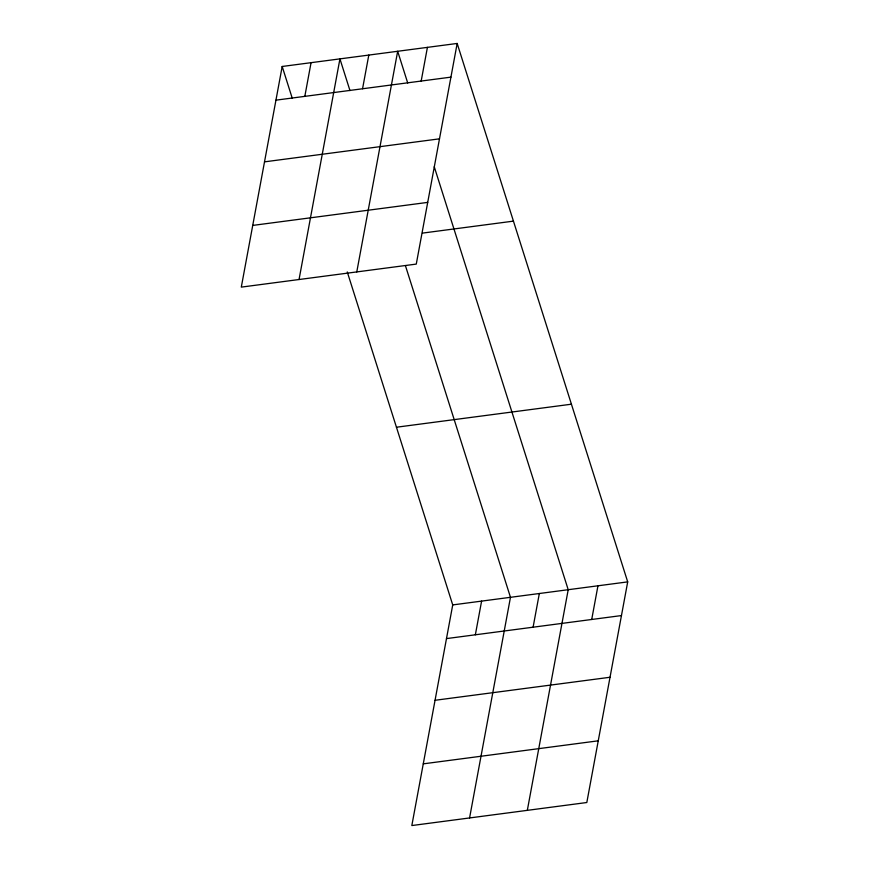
<?xml version="1.0" encoding="UTF-8"?>
<svg xmlns="http://www.w3.org/2000/svg" width="869" height="869" viewBox="0 0 869 869"><rect width="100%" height="100%" fill="white"/><g stroke="black" fill="none" stroke-linecap="round" stroke-linejoin="round"><path stroke-width="1.3" d="M282.186 66.478L241.3 287.118L416.273 264.089L457.17 43.45L282.186 66.478L292.245 98.208M304.823 96.361L311.059 62.677M299.045 279.525L339.931 58.875L349.979 90.604M362.558 88.757L368.804 55.084M356.779 271.921L397.676 51.282L407.724 83.011M421.183 81.045L427.418 47.361M347.263 271.932L452.727 604.911L411.83 825.55L586.814 802.521L627.7 581.882L457.17 43.45M475.354 634.794L481.6 601.109M469.575 817.946L510.472 597.307L405.41 265.599M533.099 627.19L539.334 593.505M527.32 810.353L568.207 589.714L434.261 166.772M591.713 619.478L597.959 585.793M275.951 100.163L450.924 77.135M264.513 161.851L439.497 138.834M252.727 225.419L427.711 202.39M422.453 233.109L513.449 221.128M396.449 427.222L571.422 404.204M452.727 604.911L627.7 581.882M446.481 638.596L621.465 615.567M435.043 700.284L610.027 677.266M423.268 763.851L598.241 740.822"/></g></svg>
